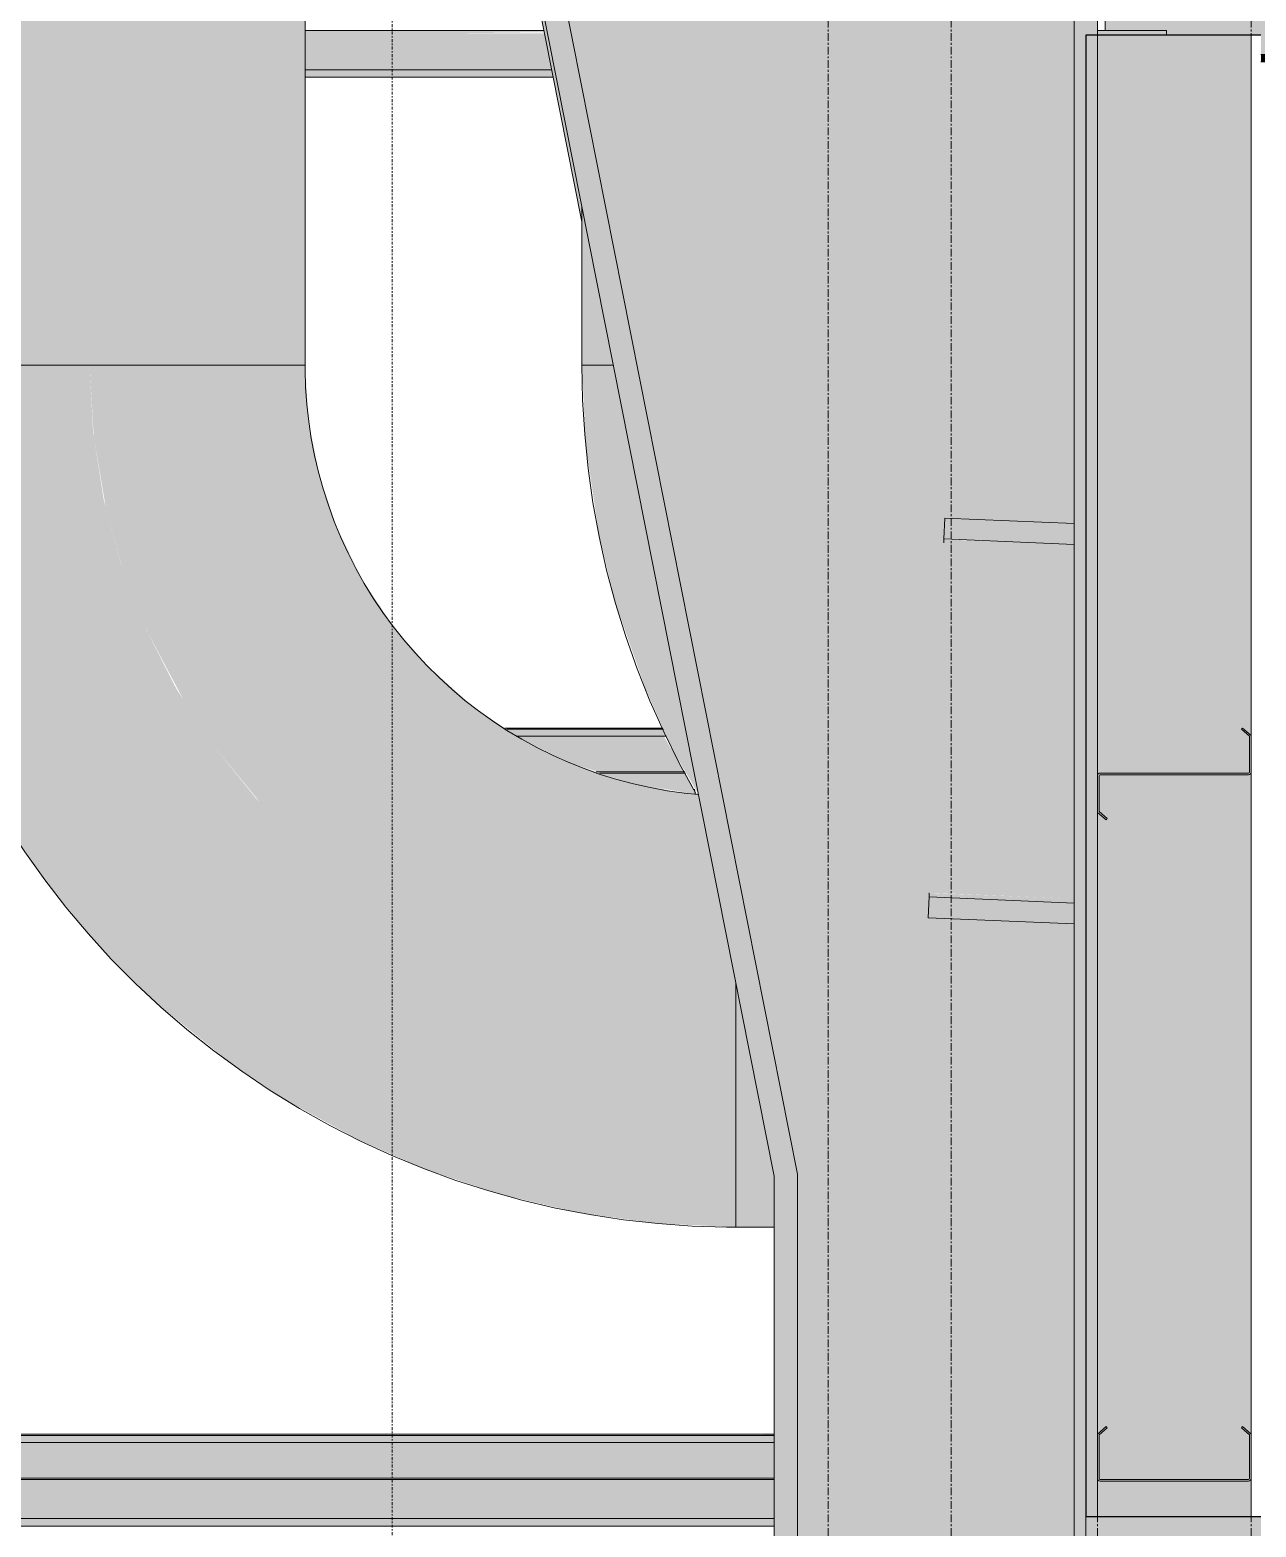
# Model space of a CAD drawing. Header units: inches. Extents: x -54880 to -186, y -132 to 853.
# Drawn here: x -15780.6 to -15700.9, y 96.1 to 193.3 of the extents above; entities that cross this region are included whole.
import ezdxf

# ---------------------------------------------------------------- set-up
doc = ezdxf.new("R2010")
doc.units = ezdxf.units.IN
doc.header["$MEASUREMENT"] = 0
doc.linetypes.add('Dash Dot 3_16_', pattern=[0.3125, 0.1875, -0.0625, 0, -0.0625])
doc.linetypes.add('Grid Line 1_2_', pattern=[0.875, 0.5, -0.125, 0.125, -0.125])
for name, color, linetype, lineweight in [('A-ANNO-SYMB', 150, 'Continuous', 9), ('A-WALL', 113, 'Continuous', 9), ('L-SITE-WALL', 31, 'Continuous', 9), ('M-HVAC-DUCT', 70, 'Continuous', 9), ('S-BEAM', 12, 'Continuous', 9), ('S-GRID', 1, 'Continuous', 9)]:
    doc.layers.add(name, color=color, linetype=linetype, lineweight=lineweight)

# ---------------------------------------------------------------- blocks, each defined once
blk = doc.blocks.new('W-Wide Flange - 8_ WIDE-1053147-Section 1')
at = {"layer": 'S-BEAM'}
for points in [[(22358.053, 159.912), (22358.053, 161.273), (22349.637, 161.624), (22349.58, 160.265), (22356.202, 159.989)], [(22358.053, 159.637), (22358.053, 159.912), (22349.579, 160.235), (22349.58, 159.99), (22356.202, 159.714)], [(22358.053, 136.612), (22358.053, 136.887), (22348.622, 137.266), (22348.611, 137.005), (22356.202, 136.689)], [(22358.053, 135.251), (22358.053, 136.612), (22348.611, 137.005), (22348.554, 135.647), (22356.202, 135.328)]]:
    blk.add_hatch(color=256, dxfattribs=at).paths.add_polyline_path(points, flags=0)
for p, q in [((22349.58, 160.265), (22349.637, 161.624)), ((22358.053, 161.273), (22349.637, 161.624)), ((22349.569, 160.005), (22349.58, 160.265)), ((22358.053, 159.912), (22349.58, 160.265)), ((22348.611, 137.005), (22348.622, 137.266)), ((22348.554, 135.647), (22348.611, 137.005)), ((22348.611, 137.005), (22358.053, 136.612)), ((22358.053, 135.251), (22348.554, 135.647))]:
    blk.add_line(p, q, dxfattribs=at)
blk = doc.blocks.new('Girt_Z - 10_D-1028799-Section 1')
at = {"layer": 'S-BEAM'}
h = blk.add_hatch(dxfattribs=at)
h.set_pattern_fill('FP_16', color=256, style=0, pattern_type=2)
h.set_pattern_definition([(45, (22007.282, 102), (-19.007, 19.007), []), (45, (22007.282, 130.8), (-19.007, 19.007), [])])
h.paths.add_polyline_path([(22360.127, 142.018), (22360.198, 142.102), (22359.662, 142.551), (22359.662, 144.87), (22359.553, 144.867), (22359.553, 142.5), (22360.043, 142.088)], flags=0)
h.paths.add_polyline_path([(22365.886, 144.945), (22369.365, 144.945), (22369.365, 145.055), (22359.74, 145.055), (22359.74, 144.945), (22361.044, 144.945)], flags=0)
h.paths.add_polyline_path([(22369.443, 145.129), (22369.553, 145.133), (22369.553, 147.5), (22368.978, 147.982), (22368.908, 147.898), (22369.443, 147.449)], flags=0)
at = {"layer": 'S-BEAM', "lineweight": 15}
for p, q in [((22368.978, 147.982), (22368.908, 147.898)), ((22368.908, 147.898), (22369.443, 147.449)), ((22369.553, 147.5), (22368.978, 147.982)), ((22369.443, 147.449), (22369.443, 145.129)), ((22369.553, 145.133), (22369.553, 147.5)), ((22369.365, 145.055), (22359.74, 145.055)), ((22359.74, 144.945), (22369.365, 144.945)), ((22359.553, 144.867), (22359.553, 142.5)), ((22359.662, 142.551), (22359.662, 144.87)), ((22359.553, 142.5), (22360.127, 142.018)), ((22360.198, 142.102), (22359.662, 142.551)), ((22360.127, 142.018), (22360.198, 142.102))]:
    blk.add_line(p, q, dxfattribs=at)
for centre, radius, start, end in [((22359.74, 144.867), 0.188, 90, 180), ((22359.74, 144.867), 0.0782, 90, 177.87728), ((22369.365, 145.133), 0.188, 270, 0), ((22369.365, 145.133), 0.0782, 270, 356.95764)]:
    blk.add_arc(centre, radius, start, end, dxfattribs=at)
blk = doc.blocks.new('Girt_C - 10_D-1028814-Section 1')
at = {"layer": 'S-BEAM'}
h = blk.add_hatch(color=256, dxfattribs=at)
h.paths.add_polyline_path([(22359.74, 99.055), (22369.365, 99.055), (22369.365, 99.164), (22359.74, 99.164)], flags=0)
h.paths.add_polyline_path([(22369.443, 99.238), (22369.553, 99.242), (22369.553, 102.109), (22368.978, 102.591), (22368.908, 102.508), (22369.443, 102.058)], flags=0)
h.paths.add_polyline_path([(22359.662, 99.239), (22359.662, 102.058), (22360.198, 102.508), (22360.127, 102.591), (22359.553, 102.109), (22359.553, 99.242)], flags=0)
at = {"layer": 'S-BEAM', "lineweight": 15}
for p, q in [((22360.127, 102.591), (22359.553, 102.109)), ((22359.662, 102.058), (22360.198, 102.508)), ((22360.198, 102.508), (22360.127, 102.591)), ((22368.978, 102.591), (22368.908, 102.508)), ((22368.908, 102.508), (22369.443, 102.058)), ((22369.553, 102.109), (22368.978, 102.591)), ((22359.553, 102.109), (22359.553, 99.242)), ((22359.662, 99.239), (22359.662, 102.058)), ((22369.443, 102.058), (22369.443, 99.238)), ((22369.553, 99.242), (22369.553, 102.109)), ((22369.365, 99.164), (22359.74, 99.164)), ((22359.74, 99.055), (22369.365, 99.055))]:
    blk.add_line(p, q, dxfattribs=at)
for centre, radius, start, end in [((22359.74, 99.242), 0.188, 180, 270), ((22359.74, 99.242), 0.0782, 182.12272, 270), ((22369.365, 99.242), 0.187, 270, 0), ((22369.365, 99.242), 0.0782, 270, 356.95764)]:
    blk.add_arc(centre, radius, start, end, dxfattribs=at)
blk = doc.blocks.new('Girt_Z - 10_D-1078091-Section 1')
at = {"layer": 'S-BEAM'}
for points in [[(22338.553, 101.558), (22338.553, 102.008), (22220.428, 102.008), (22220.428, 101.558), (22336.835, 101.558)], [(22220.428, 99.238), (22338.553, 99.238), (22338.553, 101.558), (22220.428, 101.558)], [(22338.553, 102.008), (22338.553, 102.091), (22336.835, 102.008)], [(22298.102, 98.977), (22338.553, 98.977), (22338.553, 99.164), (22220.428, 99.131), (22220.428, 98.977), (22259.368, 98.977)], [(22338.553, 96.609), (22338.553, 98.977), (22220.428, 98.977), (22220.428, 96.609), (22336.835, 96.609)], [(22338.553, 96.127), (22338.553, 96.609), (22220.428, 96.609), (22220.428, 96.127), (22336.835, 96.127)]]:
    blk.add_hatch(color=256, dxfattribs=at).paths.add_polyline_path(points, flags=0)
for p, q in [((22338.553, 102.091), (22220.428, 102.091)), ((22338.553, 102.008), (22220.428, 102.008)), ((22338.553, 101.558), (22220.428, 101.558)), ((22338.553, 99.238), (22220.428, 99.238)), ((22338.553, 99.164), (22220.428, 99.164)), ((22220.428, 96.609), (22338.553, 96.609)), ((22338.553, 96.127), (22220.428, 96.127))]:
    blk.add_line(p, q, dxfattribs=at)
blk = doc.blocks.new('Girt_Z - 10_D-V233-Section 1')
at = {"layer": 'S-BEAM'}
h = blk.add_hatch(color=256, dxfattribs=at)
h.paths.add_polyline_path([(22331.544, 147.449), (22331.346, 147.898), (22321.161, 147.898), (22321.834, 147.449), (22331.369, 147.449)], flags=0)
h.paths.add_polyline_path([(22220.428, 147.449), (22285.544, 147.449), (22285.346, 147.898), (22220.428, 147.898)], flags=0)
blk.add_hatch(color=256, dxfattribs=at).paths.add_polyline_path([(22331.346, 147.898), (22331.309, 147.982), (22330.975, 147.898)], flags=0)
h = blk.add_hatch(color=256, dxfattribs=at)
h.paths.add_polyline_path([(22332.738, 145.129), (22331.369, 147.449), (22321.834, 147.449), (22322.551, 147.057), (22325.501, 145.627), (22327.152, 145.129), (22332.46, 145.129)], flags=0)
h.paths.add_polyline_path([(22220.634, 145.129), (22286.738, 145.129), (22285.369, 147.449), (22220.428, 147.449), (22220.428, 145.129)], flags=0)
h = blk.add_hatch(color=256, dxfattribs=at)
h.paths.add_polyline_path([(22220.428, 144.867), (22286.834, 144.955), (22286.779, 145.055), (22220.428, 145), (22220.428, 144.95)], flags=0)
h.paths.add_polyline_path([(22327.74, 144.867), (22332.883, 144.867), (22332.779, 145.055), (22327.268, 145.028), (22327.472, 144.958)], flags=0)
h = blk.add_hatch(color=256, dxfattribs=at)
h.paths.add_polyline_path([(22220.428, 142.5), (22288.202, 142.5), (22286.883, 144.867), (22220.428, 144.867)], flags=0)
h.paths.add_polyline_path([(22333.421, 143.724), (22333.252, 144.205), (22332.883, 144.867), (22327.74, 144.867), (22329.353, 144.397), (22332.964, 143.754), (22333.252, 143.735)], flags=0)
for p, q in [((22331.309, 147.982), (22321.036, 147.982)), ((22331.346, 147.898), (22321.161, 147.898)), ((22331.544, 147.449), (22321.834, 147.449)), ((22332.738, 145.129), (22326.97, 145.129)), ((22332.779, 145.055), (22327.188, 145.055))]:
    blk.add_line(p, q, dxfattribs=at)
blk = doc.blocks.new('Round Elbow - 1_5 D-V249-Section 1')
at = {"layer": 'M-HVAC-DUCT'}
blk.add_hatch(color=256, dxfattribs=at).paths.add_polyline_path([(22333.622, 143.711), (22328.1, 171.551), (22326.053, 171.551), (22326.292, 166.384), (22327.152, 160.642), (22328.191, 156.226), (22330.169, 150.565), (22331.994, 146.464), (22333.617, 143.711)], flags=0)
blk.add_line((22326.053, 171.551), (22328.081, 171.551), dxfattribs=at)
at = {"layer": 'M-HVAC-DUCT', "flags": 128}
blk.add_lwpolyline([(22326.053, 171.551), (22326.098, 169.312), (22326.232, 167.076), (22326.456, 164.848), (22326.768, 162.63), (22327.169, 160.426), (22327.658, 158.24), (22328.234, 156.076), (22328.896, 153.936), (22329.643, 151.824), (22330.473, 149.744), (22331.387, 147.699), (22332.381, 145.692), (22333.455, 143.726)], dxfattribs=at)
blk = doc.blocks.new('Round Elbow - 1_5 D-V250-Section 1')
at = {"layer": 'M-HVAC-DUCT'}
for points in [[(22336.053, 115.551), (22336.053, 129.551), (22331.663, 129.782), (22327.152, 130.514), (22323.074, 131.607), (22318.97, 133.183), (22315.053, 135.178), (22311.366, 137.573), (22307.785, 140.504), (22304.821, 143.472), (22302.074, 146.864), (22299.68, 150.551), (22297.684, 154.469), (22296.108, 158.573), (22294.971, 162.819), (22294.283, 167.161), (22294.053, 171.551), (22280.053, 171.551), (22280.292, 166.384), (22281.14, 160.693), (22282.191, 156.226), (22284.169, 150.565), (22285.924, 146.59), (22288.441, 142.071), (22291.364, 137.804), (22294.668, 133.824), (22298.326, 130.167), (22303.053, 126.35), (22306.732, 123.851), (22311.565, 121.213), (22315.823, 119.333), (22320.728, 117.689), (22325.763, 116.505), (22330.886, 115.79)], [(22336.053, 129.551), (22336.053, 131.457), (22333.622, 143.711), (22331.994, 143.871), (22328.203, 144.71), (22325.296, 145.703), (22322.053, 147.303), (22319.007, 149.338), (22316.035, 152.002), (22313.839, 154.506), (22311.745, 157.672), (22310.122, 161.019), (22309.007, 164.305), (22308.292, 167.897), (22308.053, 171.551), (22294.053, 171.551), (22294.322, 166.915), (22295.096, 162.352), (22296.14, 158.491), (22297.684, 154.469), (22300.133, 149.854), (22302.074, 146.864), (22305.132, 143.157), (22307.949, 140.339), (22311.403, 137.548), (22315.053, 135.178), (22318.97, 133.183), (22323.074, 131.607), (22327.321, 130.469), (22331.663, 129.782)]]:
    blk.add_hatch(color=256, dxfattribs=at).paths.add_polyline_path(points, flags=0)
for p, q in [((22280.053, 171.551), (22294.053, 171.551)), ((22294.053, 171.551), (22308.053, 171.551)), ((22336.053, 131.461), (22336.053, 129.551)), ((22336.053, 129.551), (22336.053, 115.551))]:
    blk.add_line(p, q, dxfattribs=at)
at = {"layer": 'M-HVAC-DUCT', "flags": 128}
for points in [[(22280.053, 171.551), (22280.098, 169.312), (22280.232, 167.076), (22280.456, 164.848), (22280.768, 162.63), (22281.169, 160.426), (22281.658, 158.24), (22282.234, 156.076), (22282.896, 153.936), (22283.643, 151.824), (22284.473, 149.744), (22285.387, 147.699), (22286.381, 145.692), (22287.455, 143.726), (22288.607, 141.805), (22289.834, 139.931), (22291.135, 138.108), (22292.509, 136.339), (22293.952, 134.626), (22295.462, 132.972), (22297.037, 131.38), (22298.675, 129.851), (22300.372, 128.39), (22302.127, 126.998), (22303.936, 125.677), (22305.796, 124.429), (22307.704, 123.257), (22309.658, 122.162), (22311.655, 121.146), (22313.69, 120.21), (22315.761, 119.357), (22317.864, 118.588), (22319.997, 117.903), (22322.155, 117.303), (22324.335, 116.791), (22326.535, 116.366), (22328.749, 116.03), (22330.975, 115.782), (22333.209, 115.624), (22335.448, 115.555), (22336.053, 115.551)], [(22333.632, 143.659), (22332.701, 143.753), (22331.592, 143.909), (22330.49, 144.11), (22329.397, 144.354), (22328.315, 144.642), (22327.245, 144.973), (22326.189, 145.346), (22325.149, 145.762), (22324.127, 146.218), (22323.123, 146.716), (22322.14, 147.253), (22321.18, 147.828), (22320.243, 148.442), (22319.331, 149.093), (22318.447, 149.779), (22317.59, 150.501), (22316.763, 151.256), (22315.967, 152.044), (22315.203, 152.862), (22314.472, 153.711), (22313.776, 154.588), (22313.115, 155.493), (22312.492, 156.423), (22311.905, 157.377), (22311.358, 158.354), (22310.85, 159.352), (22310.382, 160.37), (22309.956, 161.405), (22309.571, 162.457), (22309.228, 163.523), (22308.929, 164.603), (22308.673, 165.693), (22308.46, 166.792), (22308.292, 167.9), (22308.168, 169.013), (22308.089, 170.13), (22308.054, 171.249), (22308.053, 171.551)]]:
    blk.add_lwpolyline(points, dxfattribs=at)
blk = doc.blocks.new('columns and girder2 - one-1075720-Section 1')
at = {"layer": 'S-BEAM'}
h = blk.add_hatch(color=256, dxfattribs=at)
h.paths.add_polyline_path([(21135.803, 0), (21135.803, 290.5), (21134.303, 290.5), (21134.303, 144.75), (21135.053, 144.75), (21135.053, 0)], flags=0)
h.paths.add_polyline_path([(21153.803, 0), (21155.303, 0), (21155.303, 118.862), (21177.822, 240.374), (21176.697, 242.534), (21153.803, 118.999), (21153.803, 20.181)], flags=0)
h.paths.add_polyline_path([(22358.803, 0), (22358.803, 193), (22359.553, 193), (22359.553, 334.408), (22358.053, 334.471), (22358.079, 0)], flags=0)
h.paths.add_polyline_path([(22339.981, 0), (22340.053, 0), (22340.053, 119), (22305.768, 291.852), (22304.238, 291.852), (22338.553, 118.853), (22338.553, 0)], flags=0)
h.paths.add_polyline_path([(21178.377, 243.368), (21193.292, 323.846), (21191.766, 323.846), (21177.252, 245.528), (21177.686, 244.694)], flags=0)
h.paths.add_polyline_path([(21135.452, 294), (21135.803, 294), (21135.803, 385.439), (21134.303, 385.501), (21134.303, 294)], flags=0)
h = blk.add_hatch(color=256, dxfattribs=at)
h.paths.add_polyline_path([(21135.803, 0), (21153.803, 0), (21153.803, 118.999), (21176.697, 242.534), (21153.389, 287.347), (21153.553, 287.511), (21153.553, 289.489), (21153.678, 289.5), (21153.678, 289.687), (21154.186, 289.687), (21154.186, 290.5), (21153.553, 290.5), (21153.553, 289.812), (21153.365, 289.812), (21153.365, 290.5), (21135.803, 290.5), (21135.803, 20.181)], flags=0)
h.paths.add_polyline_path([(22340.053, 0), (22358.053, 0), (22358.053, 135.251), (22348.554, 135.647), (22348.622, 137.28), (22358.053, 136.887), (22358.053, 159.637), (22349.569, 160.005), (22349.637, 161.624), (22358.053, 161.273), (22358.053, 285.602), (22307.553, 285.602), (22307.553, 286.602), (22358.053, 286.602), (22358.053, 334.492), (22307.553, 336.596), (22307.553, 291.852), (22305.768, 291.852), (22340.053, 118.853), (22340.053, 20.181)], flags=0)
h.paths.add_polyline_path([(21177.252, 245.528), (21192.177, 326.064), (21191.624, 325.986), (21191.624, 323.846), (21188.624, 323.846), (21188.624, 324.096), (21135.803, 324.096), (21135.803, 294), (21154.212, 294.07), (21154.217, 294.226), (21154.27, 294.429), (21154.428, 294.444), (21154.678, 294), (21184.428, 293.94), (21184.428, 290.5), (21155.49, 290.5), (21155.456, 289.812), (21155.303, 289.812), (21155.303, 290.5), (21154.669, 290.5), (21154.669, 289.687), (21155.178, 289.687), (21155.178, 289.5), (21155.303, 289.456), (21155.362, 287.549), (21174.823, 250.19)], flags=0)
h.paths.add_polyline_path([(22304.553, 295.958), (22304.553, 336.721), (22010.427, 348.976), (22009.227, 320.17), (22123.34, 328.257), (22298.102, 297.108)], flags=0)
h.paths.add_polyline_path([(22006.221, 320.085), (22007.43, 349.101), (21645.509, 364.181), (21643.888, 325.256), (22006.067, 320.087)], flags=0)
h.paths.add_polyline_path([(22349.379, 321.608), (22346.934, 321.608), (22346.934, 321.987), (22349.379, 321.987), (22349.862, 322.187), (22350.063, 322.67), (22350.063, 332.764), (22349.862, 333.247), (22349.379, 333.447), (22346.934, 333.447), (22346.934, 333.826), (22353.422, 333.826), (22353.422, 333.447), (22350.849, 333.395), (22350.493, 333.247), (22350.293, 332.764), (22350.293, 322.67), (22350.493, 322.187), (22350.977, 321.987), (22353.422, 321.987), (22353.422, 321.608), (22350.977, 321.608)], flags=0)
h.paths.add_polyline_path([(21135.803, 325.096), (21188.624, 325.096), (21188.624, 383.217), (21135.803, 385.418), (21135.803, 334.429)], flags=0)
h.paths.add_polyline_path([(21640.894, 325.476), (21642.512, 364.305), (21191.624, 383.092), (21191.624, 327.501), (21403.333, 357.253), (21640.732, 325.498)], flags=0)
for p, q in [((22358.053, 334.471), (22358.053, 0)), ((22304.238, 291.852), (22338.553, 118.853)), ((22340.053, 119), (22305.768, 291.852)), ((22359.553, 193), (22359.553, 239)), ((22338.553, 118.853), (22338.553, 0)), ((22340.053, 0), (22340.053, 119))]:
    blk.add_line(p, q, dxfattribs=at)
blk = doc.blocks.new('columns and girder2 - one-V252-Section 1')
at = {"layer": 'S-BEAM'}
h = blk.add_hatch(color=256, dxfattribs=at)
h.paths.add_polyline_path([(22359.553, -6.006), (22359.553, -6), (22358.057, -6.006)], flags=0)
h.paths.add_polyline_path([(21155.303, 117.862), (21177.959, 240.112), (21177.822, 240.374), (21155.303, 118.862)], flags=0)
h.paths.add_polyline_path([(22326.053, 180.873), (22326.053, 181.873), (22313.472, 245.3), (22313.243, 245.453), (22324.446, 188.976)], flags=0)
h.paths.add_polyline_path([(21178.514, 243.105), (21193.292, 322.846), (21193.106, 322.846), (21178.377, 243.368)], flags=0)
h.paths.add_polyline_path([(22307.142, 277.214), (22304.437, 290.852), (22304.238, 290.852), (22306.938, 277.242)], flags=0)
for p, q in [((22313.243, 245.453), (22326.053, 180.873)), ((22333.367, 143.999), (22333.421, 143.724))]:
    blk.add_line(p, q, dxfattribs=at)
blk = doc.blocks.new('Girt_C - 8_D-V254-Section 1')
at = {"layer": 'S-BEAM'}
for points in [[(22370.344, 194.117), (22370.344, 194.305), (22360.053, 194.25), (22360.053, 194.117)], [(22370.344, 191.75), (22370.344, 194.117), (22360.053, 194.117), (22360.053, 193.305), (22364.053, 193.28), (22364.053, 193), (22370.178, 193), (22370.178, 191.75)], [(22370.344, 194.117), (22371.365, 194.117), (22371.365, 194.305), (22370.344, 194.247)], [(22371.365, 191.75), (22371.365, 194.117), (22370.344, 194.117), (22370.344, 191.75)], [(22370.344, 191.268), (22370.344, 191.75), (22370.178, 191.75), (22370.178, 191.268)], [(22371.365, 191.268), (22371.365, 191.75), (22370.344, 191.75), (22370.344, 191.268)]]:
    blk.add_hatch(color=256, dxfattribs=at).paths.add_polyline_path(points, flags=0)
for p, q in [((22370.344, 194.305), (22360.053, 194.305)), ((22360.053, 194.117), (22360.053, 194.305)), ((22360.053, 193.304), (22360.053, 194.117)), ((22371.365, 194.305), (22370.344, 194.305)), ((22370.178, 191.75), (22370.344, 191.75)), ((22370.344, 191.75), (22371.365, 191.75)), ((22370.178, 191.268), (22370.344, 191.268)), ((22370.344, 191.268), (22371.365, 191.268))]:
    blk.add_line(p, q, dxfattribs=at)
blk = doc.blocks.new('Girt_Z - 10_D-1076302-Section 1')
at = {"layer": 'S-BEAM'}
h = blk.add_hatch(color=256, dxfattribs=at)
h.paths.add_polyline_path([(22113.303, 190.75), (22136.715, 190.75), (22135.063, 193.117), (22113.303, 193.117)], flags=0)
h.paths.add_polyline_path([(22137.02, 190.75), (22178.365, 190.75), (22178.365, 193.117), (22135.368, 193.117)], flags=0)
h.paths.add_polyline_path([(22191.584, 190.75), (22218.319, 190.75), (22219.552, 193.117), (22188.99, 193.117), (22188.99, 190.75)], flags=0)
h.paths.add_polyline_path([(22324.094, 190.75), (22323.624, 193.117), (22308.053, 193.117), (22308.053, 190.75), (22317.469, 190.75)], flags=0)
h.paths.add_polyline_path([(22280.053, 190.75), (22280.053, 193.117), (22221.666, 193.117), (22220.433, 190.75), (22278.735, 190.75)], flags=0)
h.paths.add_polyline_path([(22186.13, 190.75), (22187.115, 190.75), (22187.115, 193.117), (22184.99, 193.117), (22184.99, 190.75), (22185.875, 190.75)], flags=0)
h.paths.add_polyline_path([(22359.553, 193), (22364.053, 193), (22364.053, 193.117), (22359.553, 193.117)], flags=0)
h = blk.add_hatch(color=256, dxfattribs=at)
h.paths.add_polyline_path([(22359.553, 193.117), (22364.053, 193.117), (22364.053, 193.305), (22359.553, 193.278), (22359.553, 193.209)], flags=0)
h.paths.add_polyline_path([(22221.666, 193.117), (22280.053, 193.18), (22280.053, 193.305), (22221.73, 193.241), (22221.687, 193.158)], flags=0)
h.paths.add_polyline_path([(22317.469, 193.117), (22323.609, 193.196), (22323.587, 193.305), (22308.053, 193.264), (22308.053, 193.117)], flags=0)
h = blk.add_hatch(color=256, dxfattribs=at)
h.paths.add_polyline_path([(22324.189, 190.268), (22324.094, 190.75), (22308.053, 190.75), (22308.053, 190.268), (22317.469, 190.268)], flags=0)
h.paths.add_polyline_path([(22220.634, 190.268), (22280.053, 190.268), (22280.053, 190.75), (22220.428, 190.741), (22220.428, 190.268)], flags=0)
for p, q in [((22323.587, 193.305), (22308.053, 193.305)), ((22364.053, 193.305), (22359.553, 193.305)), ((22364.053, 193.305), (22364.053, 193.117)), ((22364.053, 193.117), (22364.053, 193)), ((22308.053, 190.75), (22324.094, 190.75)), ((22324.189, 190.268), (22308.053, 190.268))]:
    blk.add_line(p, q, dxfattribs=at)

msp = doc.modelspace()

# ---------------------------------------------------------------- hatches: boundary and pattern name
at = {"layer": 'L-SITE-WALL'}
for points in [[(-15711.95888, 96.75), (-15711.20888, 96.75), (-15711.20888, 193), (-15711.95888, 193), (-15711.95888, 113.95588)], [(-15701.20888, 96.75), (-15701.20888, 193), (-15711.20888, 193), (-15711.20888, 96.75)], [(-15700.58388, 0), (-15700.58388, 96.75), (-15711.95888, 96.75), (-15711.95888, 0)]]:
    msp.add_hatch(color=256, dxfattribs=at).paths.add_polyline_path(points, flags=0)
at = {"layer": 'M-HVAC-DUCT'}
for points in [[(-15776.70888, 171.55144), (-15776.70888, 222), (-15790.70888, 222), (-15790.70888, 171.55144), (-15779.13995, 171.55144)], [(-15764.58452, 171.55144), (-15762.70888, 171.55144), (-15762.70888, 222), (-15776.70888, 222), (-15776.70888, 171.55144), (-15765.01469, 171.55144)], [(-15744.49618, 171.55144), (-15742.66163, 171.55144), (-15744.70888, 181.87282), (-15744.70888, 171.55144)], [(-15734.70888, 129.55144), (-15734.33248, 129.55921), (-15734.70888, 131.45686), (-15734.70888, 129.78152)], [(-15734.70888, 115.55144), (-15732.20887, 115.55596), (-15732.23814, 119.0004), (-15734.33094, 129.55144), (-15734.70888, 129.55144), (-15734.70888, 115.76414)]]:
    msp.add_hatch(color=256, dxfattribs=at).paths.add_polyline_path(points, flags=0)

# ---------------------------------------------------------------- linework, layer by layer
at = {"layer": 'A-ANNO-SYMB', "linetype": 'Dash Dot 3_16_'}
msp.add_line((-15757.04492, 367.75534), (-15757.04492, -11.64852), dxfattribs=at)
at = {"layer": 'A-WALL'}
for p, q in [((-15711.20888, 96.75), (-15711.20888, 193)), ((-15701.20888, 96.75), (-15701.20888, 193))]:
    msp.add_line(p, q, dxfattribs=at)
at = {"layer": 'L-SITE-WALL', "lineweight": 25}
for p, q in [((-15711.95888, 193), (-15711.95888, 96.75)), ((-15700.58388, 193), (-15711.95888, 193)), ((-15711.95888, 96.75), (-15700.58388, 96.75))]:
    msp.add_line(p, q, dxfattribs=at)
at = {"layer": 'L-SITE-WALL'}
msp.add_line((-15711.95888, 0), (-15711.95888, 96.75), dxfattribs=at)
at = {"layer": 'M-HVAC-DUCT'}
for p, q in [((-15762.70888, 171.55144), (-15762.70888, 222)), ((-15744.70888, 181.87282), (-15744.70888, 171.55144)), ((-15762.70888, 171.55144), (-15790.70888, 171.55144)), ((-15742.68069, 171.55144), (-15744.70888, 171.55144)), ((-15734.70888, 115.55144), (-15734.70888, 131.4606)), ((-15734.70888, 115.55144), (-15732.20887, 115.55144))]:
    msp.add_line(p, q, dxfattribs=at)
at = {"layer": 'S-GRID', "linetype": 'Grid Line 1_2_'}
for p, q in [((-15728.70888, -132), (-15728.70888, 648.65882)), ((-15720.70888, -132), (-15720.70888, 648.65882)), ((-15711.20888, -132), (-15711.20888, 648.65882)), ((-15711.20888, -132), (-15711.20888, 648.65882)), ((-15701.20888, -132), (-15701.20888, 648.65882))]:
    msp.add_line(p, q, dxfattribs=at)

# ---------------------------------------------------------------- block references
at = {"layer": 'M-HVAC-DUCT'}
for name in ['Round Elbow - 1_5 D-V250-Section 1', 'Round Elbow - 1_5 D-V249-Section 1']:
    msp.add_blockref(name, (-38070.76169, 0), dxfattribs=at)
at = {"layer": 'S-BEAM'}
for name in ['columns and girder2 - one-1075720-Section 1', 'columns and girder2 - one-V252-Section 1', 'Girt_Z - 10_D-1076302-Section 1', 'Girt_C - 8_D-V254-Section 1', 'W-Wide Flange - 8_ WIDE-1053147-Section 1', 'Girt_Z - 10_D-V233-Section 1', 'Girt_Z - 10_D-1028799-Section 1', 'Girt_C - 10_D-1028814-Section 1', 'Girt_Z - 10_D-1078091-Section 1']:
    msp.add_blockref(name, (-38070.76169, 0), dxfattribs=at)

doc.saveas('drawing.dxf')
